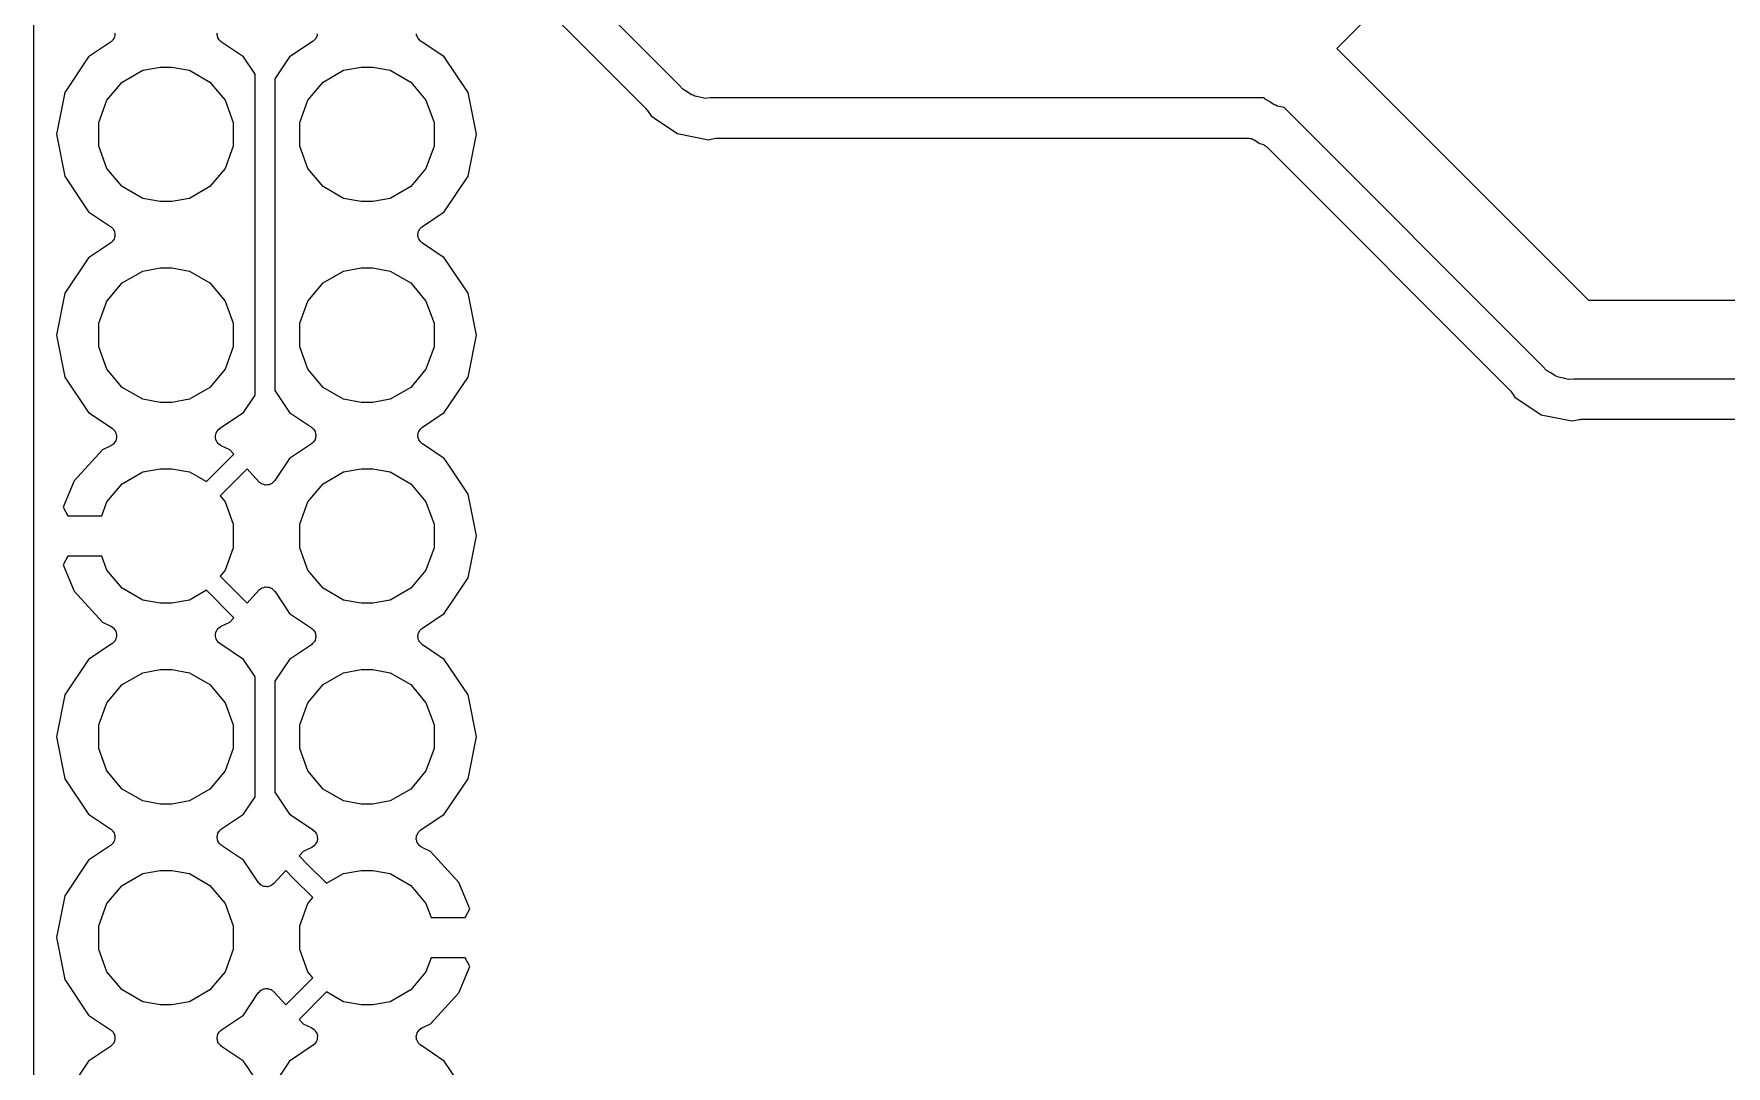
# Model space of a CAD drawing. Extents: x 100.4 to 155.6, y -99.6 to -35.4.
# Drawn here: x 100.56 to 121.96, y -80.56 to -67.5 of the extents above; entities that cross this region are included whole.
import ezdxf

# ---------------------------------------------------------------- set-up
doc = ezdxf.new("R2010")
doc.units = 0
doc.header["$MEASUREMENT"] = 0
doc.layers.add('BLACK', color=7, linetype='CONTINUOUS')

msp = doc.modelspace()

# ---------------------------------------------------------------- linework, layer by layer
at = {"layer": 'BLACK', "linetype": 'CONTINUOUS'}
for p, q in [((100.558, -94.0329), (100.558, -40.9671)), ((120.474, -64.2464), (117.037, -67.6834)), ((108.721, -68.1485), (107.101, -66.5284)), ((106.806, -66.9512), (108.299, -68.4441)), ((101.528, -67.6056), (101.251, -67.7909)), ((101.538, -67.596), (101.528, -67.6056)), ((101.55, -67.5878), (101.538, -67.596)), ((101.554, -67.5809), (101.55, -67.5878)), ((101.56, -67.5751), (101.554, -67.5809)), ((101.566, -67.5627), (101.56, -67.5751)), ((101.574, -67.5511), (101.566, -67.5627)), ((101.576, -67.543), (101.574, -67.5511)), ((101.58, -67.5355), (101.576, -67.543)), ((101.581, -67.5218), (101.58, -67.5355)), ((101.584, -67.5083), (101.581, -67.5218)), ((101.584, -67.4917), (101.584, -67.5)), ((101.584, -67.5), (101.584, -67.5083)), ((102.876, -67.5), (102.876, -67.4917)), ((102.876, -67.5083), (102.876, -67.5)), ((102.879, -67.5218), (102.876, -67.5083)), ((102.88, -67.5355), (102.879, -67.5218)), ((102.884, -67.543), (102.88, -67.5355)), ((102.886, -67.5511), (102.884, -67.543)), ((102.894, -67.5627), (102.886, -67.5511)), ((102.9, -67.5751), (102.894, -67.5627)), ((102.906, -67.5809), (102.9, -67.5751)), ((102.91, -67.5878), (102.906, -67.5809)), ((102.922, -67.596), (102.91, -67.5878)), ((102.932, -67.6056), (102.922, -67.596)), ((103.209, -67.7909), (102.932, -67.6056)), ((104.089, -67.5918), (103.791, -67.7909)), ((104.09, -67.5909), (104.089, -67.5918)), ((104.091, -67.5904), (104.09, -67.5909)), ((104.106, -67.5757), (104.091, -67.5904)), ((104.121, -67.5613), (104.106, -67.5757)), ((104.122, -67.5593), (104.121, -67.5602)), ((104.121, -67.5602), (104.121, -67.5613)), ((104.131, -67.5404), (104.122, -67.5593)), ((104.14, -67.5217), (104.131, -67.5404)), ((104.141, -67.5205), (104.14, -67.5217)), ((104.143, -67.4986), (104.141, -67.5194)), ((104.141, -67.5194), (104.141, -67.5205)), ((105.399, -67.5194), (105.397, -67.4986)), ((105.399, -67.5205), (105.399, -67.5194)), ((105.4, -67.5217), (105.399, -67.5205)), ((105.409, -67.5404), (105.4, -67.5217)), ((105.418, -67.5593), (105.409, -67.5404)), ((105.419, -67.5602), (105.418, -67.5593)), ((105.419, -67.5613), (105.419, -67.5602)), ((105.434, -67.5757), (105.419, -67.5613)), ((105.449, -67.5904), (105.434, -67.5757)), ((105.45, -67.5909), (105.449, -67.5904)), ((105.451, -67.5918), (105.45, -67.5909)), ((105.749, -67.7909), (105.451, -67.5918)), ((101.251, -67.7909), (100.951, -68.2401)), ((103.355, -68.01), (103.209, -67.7909)), ((103.791, -67.7909), (103.606, -68.0683)), ((106.049, -68.2401), (105.749, -67.7909)), ((117.037, -67.6834), (120.22, -70.8664)), ((101.675, -68.1088), (101.935, -67.9589)), ((101.935, -67.9589), (102.156, -67.92)), ((102.156, -67.92), (102.304, -67.92)), ((102.304, -67.92), (102.525, -67.9589)), ((102.525, -67.9589), (102.785, -68.1088)), ((103.355, -72.07), (103.355, -68.01)), ((104.215, -68.1088), (104.475, -67.9589)), ((104.475, -67.9589), (104.696, -67.92)), ((104.696, -67.92), (104.844, -67.92)), ((104.844, -67.92), (105.065, -67.9589)), ((105.065, -67.9589), (105.325, -68.1088)), ((100.951, -68.2401), (100.845, -68.77)), ((101.483, -68.3384), (101.675, -68.1088)), ((102.785, -68.1088), (102.977, -68.3384)), ((103.606, -68.0683), (103.605, -68.0685)), ((103.605, -68.0685), (103.605, -72.0115)), ((104.023, -68.3384), (104.215, -68.1088)), ((105.325, -68.1088), (105.517, -68.3384)), ((106.155, -68.77), (106.049, -68.2401)), ((108.764, -68.1993), (108.721, -68.1485)), ((108.822, -68.2325), (108.764, -68.1993)), ((108.876, -68.2705), (108.822, -68.2325)), ((108.897, -68.2763), (108.876, -68.2705)), ((101.38, -68.6201), (101.483, -68.3384)), ((102.977, -68.3384), (103.08, -68.6201)), ((103.92, -68.6201), (104.023, -68.3384)), ((105.517, -68.3384), (105.62, -68.6201)), ((108.299, -68.4441), (108.306, -68.4543)), ((108.306, -68.4543), (108.314, -68.4633)), ((108.314, -68.4633), (108.364, -68.5371)), ((108.917, -68.2875), (108.897, -68.2763)), ((108.982, -68.299), (108.917, -68.2875)), ((109.046, -68.3162), (108.982, -68.299)), ((109.112, -68.3104), (109.046, -68.3162)), ((116.117, -68.3104), (109.112, -68.3104)), ((116.13, -68.3263), (116.117, -68.3104)), ((116.188, -68.3595), (116.13, -68.3263)), ((116.242, -68.3975), (116.188, -68.3595)), ((116.263, -68.4033), (116.242, -68.3975)), ((116.283, -68.4145), (116.263, -68.4033)), ((116.348, -68.426), (116.283, -68.4145)), ((116.371, -68.4322), (116.348, -68.426)), ((119.643, -71.7045), (116.371, -68.4322)), ((101.38, -68.9199), (101.38, -68.6201)), ((103.08, -68.6201), (103.08, -68.9199)), ((103.92, -68.9199), (103.92, -68.6201)), ((105.62, -68.6201), (105.62, -68.9199)), ((108.364, -68.5371), (108.437, -68.5864)), ((108.437, -68.5864), (108.437, -68.5864)), ((108.437, -68.5864), (108.697, -68.7599)), ((100.845, -68.77), (100.951, -69.2999)), ((106.049, -69.2999), (106.155, -68.77)), ((108.697, -68.7599), (109.09, -68.8381)), ((109.09, -68.8381), (109.177, -68.8208)), ((109.177, -68.8208), (109.19, -68.8205)), ((109.19, -68.8205), (109.202, -68.8184)), ((109.202, -68.8184), (115.922, -68.8184)), ((115.922, -68.8184), (115.937, -68.821)), ((115.937, -68.821), (115.952, -68.822)), ((115.952, -68.822), (115.959, -68.8248)), ((115.959, -68.8248), (115.966, -68.826)), ((115.966, -68.826), (115.979, -68.8337)), ((115.979, -68.8337), (115.993, -68.8398)), ((115.993, -68.8398), (116.063, -68.8869)), ((116.063, -68.8869), (116.081, -68.8904)), ((116.081, -68.8904), (116.095, -68.8959)), ((116.095, -68.8959), (116.11, -68.8998)), ((116.11, -68.8998), (116.115, -68.9038)), ((116.115, -68.9038), (116.122, -68.9064)), ((116.122, -68.9064), (116.133, -68.9164)), ((101.483, -69.2016), (101.38, -68.9199)), ((103.08, -68.9199), (102.977, -69.2016)), ((104.023, -69.2016), (103.92, -68.9199)), ((105.62, -68.9199), (105.517, -69.2016)), ((116.133, -68.9164), (116.146, -68.9251)), ((116.146, -68.9251), (119.221, -72.0001)), ((100.951, -69.2999), (101.251, -69.7491)), ((101.675, -69.4312), (101.483, -69.2016)), ((102.977, -69.2016), (102.785, -69.4312)), ((104.215, -69.4312), (104.023, -69.2016)), ((105.517, -69.2016), (105.325, -69.4312)), ((105.749, -69.7491), (106.049, -69.2999)), ((101.935, -69.5811), (101.675, -69.4312)), ((102.785, -69.4312), (102.525, -69.5811)), ((104.475, -69.5811), (104.215, -69.4312)), ((105.325, -69.4312), (105.065, -69.5811)), ((101.251, -69.7491), (101.528, -69.9344)), ((102.156, -69.62), (101.935, -69.5811)), ((102.304, -69.62), (102.156, -69.62)), ((102.525, -69.5811), (102.304, -69.62)), ((104.696, -69.62), (104.475, -69.5811)), ((104.844, -69.62), (104.696, -69.62)), ((105.065, -69.5811), (104.844, -69.62)), ((105.472, -69.9344), (105.749, -69.7491)), ((101.528, -69.9344), (101.538, -69.944)), ((101.538, -69.944), (101.55, -69.9522)), ((101.55, -69.9522), (101.554, -69.9591)), ((101.554, -69.9591), (101.56, -69.9649)), ((101.56, -69.9649), (101.566, -69.9773)), ((101.566, -69.9773), (101.574, -69.9889)), ((105.426, -69.9889), (105.434, -69.9773)), ((105.434, -69.9773), (105.44, -69.9649)), ((105.44, -69.9649), (105.446, -69.9591)), ((105.446, -69.9591), (105.45, -69.9522)), ((105.45, -69.9522), (105.462, -69.944)), ((105.462, -69.944), (105.472, -69.9344)), ((101.528, -70.1456), (101.251, -70.3309)), ((101.538, -70.136), (101.528, -70.1456)), ((101.55, -70.1278), (101.538, -70.136)), ((101.554, -70.1209), (101.55, -70.1278)), ((101.56, -70.1151), (101.554, -70.1209)), ((101.566, -70.1027), (101.56, -70.1151)), ((101.574, -70.0911), (101.566, -70.1027)), ((101.574, -69.9889), (101.576, -69.997)), ((101.576, -70.083), (101.574, -70.0911)), ((101.576, -69.997), (101.58, -70.0045)), ((101.58, -70.0755), (101.576, -70.083)), ((101.58, -70.0045), (101.581, -70.0182)), ((101.581, -70.0618), (101.58, -70.0755)), ((101.581, -70.0182), (101.584, -70.0317)), ((101.584, -70.0483), (101.581, -70.0618)), ((101.584, -70.0317), (101.584, -70.04)), ((101.584, -70.04), (101.584, -70.0483)), ((105.416, -70.0317), (105.419, -70.0182)), ((105.416, -70.04), (105.416, -70.0317)), ((105.416, -70.0483), (105.416, -70.04)), ((105.419, -70.0618), (105.416, -70.0483)), ((105.419, -70.0182), (105.42, -70.0045)), ((105.42, -70.0755), (105.419, -70.0618)), ((105.42, -70.0045), (105.424, -69.997)), ((105.424, -70.083), (105.42, -70.0755)), ((105.424, -69.997), (105.426, -69.9889)), ((105.426, -70.0911), (105.424, -70.083)), ((105.434, -70.1027), (105.426, -70.0911)), ((105.44, -70.1151), (105.434, -70.1027)), ((105.446, -70.1209), (105.44, -70.1151)), ((105.45, -70.1278), (105.446, -70.1209)), ((105.462, -70.136), (105.45, -70.1278)), ((105.472, -70.1456), (105.462, -70.136)), ((105.749, -70.3309), (105.472, -70.1456)), ((101.251, -70.3309), (100.951, -70.7801)), ((106.049, -70.7801), (105.749, -70.3309)), ((101.675, -70.6488), (101.935, -70.4989)), ((101.935, -70.4989), (102.156, -70.46)), ((102.156, -70.46), (102.304, -70.46)), ((102.304, -70.46), (102.525, -70.4989)), ((102.525, -70.4989), (102.785, -70.6488)), ((104.215, -70.6488), (104.475, -70.4989)), ((104.475, -70.4989), (104.696, -70.46)), ((104.696, -70.46), (104.844, -70.46)), ((104.844, -70.46), (105.065, -70.4989)), ((105.065, -70.4989), (105.325, -70.6488)), ((100.951, -70.7801), (100.845, -71.31)), ((101.483, -70.8784), (101.675, -70.6488)), ((102.785, -70.6488), (102.977, -70.8784)), ((104.023, -70.8784), (104.215, -70.6488)), ((105.325, -70.6488), (105.517, -70.8784)), ((106.155, -71.31), (106.049, -70.7801)), ((101.38, -71.1601), (101.483, -70.8784)), ((102.977, -70.8784), (103.08, -71.1601)), ((103.92, -71.1601), (104.023, -70.8784)), ((105.517, -70.8784), (105.62, -71.1601)), ((120.22, -70.8664), (143.046, -70.8664)), ((101.38, -71.4599), (101.38, -71.1601)), ((103.08, -71.1601), (103.08, -71.4599)), ((103.92, -71.4599), (103.92, -71.1601)), ((105.62, -71.1601), (105.62, -71.4599)), ((100.845, -71.31), (100.951, -71.8399)), ((101.483, -71.7416), (101.38, -71.4599)), ((103.08, -71.4599), (102.977, -71.7416)), ((104.023, -71.7416), (103.92, -71.4599)), ((105.62, -71.4599), (105.517, -71.7416)), ((106.049, -71.8399), (106.155, -71.31)), ((100.951, -71.8399), (101.251, -72.2891)), ((101.675, -71.9712), (101.483, -71.7416)), ((102.977, -71.7416), (102.785, -71.9712)), ((104.215, -71.9712), (104.023, -71.7416)), ((105.517, -71.7416), (105.325, -71.9712)), ((105.749, -72.2891), (106.049, -71.8399)), ((119.686, -71.7553), (119.643, -71.7045)), ((119.744, -71.7885), (119.686, -71.7553)), ((119.798, -71.8265), (119.744, -71.7885)), ((119.819, -71.8323), (119.798, -71.8265)), ((119.839, -71.8435), (119.819, -71.8323)), ((119.904, -71.855), (119.839, -71.8435)), ((119.968, -71.8722), (119.904, -71.855)), ((120.034, -71.8664), (119.968, -71.8722)), ((143.232, -71.8664), (120.034, -71.8664)), ((101.935, -72.1211), (101.675, -71.9712)), ((102.156, -72.16), (101.935, -72.1211)), ((102.525, -72.1211), (102.304, -72.16)), ((102.785, -71.9712), (102.525, -72.1211)), ((103.209, -72.2891), (103.355, -72.07)), ((103.605, -72.0115), (103.606, -72.0117)), ((103.606, -72.0117), (103.791, -72.2891)), ((104.475, -72.1211), (104.215, -71.9712)), ((104.696, -72.16), (104.475, -72.1211)), ((105.065, -72.1211), (104.844, -72.16)), ((105.325, -71.9712), (105.065, -72.1211)), ((119.221, -72.0001), (119.228, -72.0103)), ((119.228, -72.0103), (119.236, -72.0193)), ((119.236, -72.0193), (119.286, -72.0931)), ((119.286, -72.0931), (119.619, -72.3159)), ((101.251, -72.2891), (101.549, -72.4882)), ((102.304, -72.16), (102.156, -72.16)), ((102.911, -72.4882), (103.209, -72.2891)), ((103.791, -72.2891), (104.068, -72.4744)), ((104.844, -72.16), (104.696, -72.16)), ((105.472, -72.4744), (105.749, -72.2891)), ((119.619, -72.3159), (119.925, -72.3768)), ((101.549, -72.4882), (101.55, -72.4891)), ((101.55, -72.4891), (101.551, -72.4896)), ((101.551, -72.4896), (101.566, -72.5043)), ((101.566, -72.5043), (101.581, -72.5187)), ((101.581, -72.5187), (101.581, -72.5198)), ((101.581, -72.5198), (101.582, -72.5207)), ((101.582, -72.5207), (101.591, -72.5396)), ((101.591, -72.5396), (101.6, -72.5583)), ((102.86, -72.5583), (102.869, -72.5396)), ((102.869, -72.5396), (102.878, -72.5207)), ((102.878, -72.5207), (102.879, -72.5198)), ((102.879, -72.5187), (102.894, -72.5043)), ((102.879, -72.5198), (102.879, -72.5187)), ((102.894, -72.5043), (102.909, -72.4896)), ((102.909, -72.4896), (102.91, -72.4891)), ((102.91, -72.4891), (102.911, -72.4882)), ((104.068, -72.4744), (104.078, -72.484)), ((104.078, -72.484), (104.09, -72.4922)), ((104.09, -72.4922), (104.094, -72.4991)), ((104.094, -72.4991), (104.1, -72.5049)), ((104.1, -72.5049), (104.106, -72.5173)), ((104.106, -72.5173), (104.114, -72.5289)), ((104.114, -72.5289), (104.116, -72.537)), ((104.116, -72.537), (104.12, -72.5445)), ((104.12, -72.5445), (104.121, -72.5582)), ((105.419, -72.5582), (105.42, -72.5445)), ((105.42, -72.5445), (105.424, -72.537)), ((105.424, -72.537), (105.426, -72.5289)), ((105.426, -72.5289), (105.434, -72.5173)), ((105.434, -72.5173), (105.44, -72.5049)), ((105.44, -72.5049), (105.446, -72.4991)), ((105.446, -72.4991), (105.45, -72.4922)), ((105.45, -72.4922), (105.462, -72.484)), ((105.462, -72.484), (105.472, -72.4744)), ((119.925, -72.3768), (119.925, -72.3768)), ((119.925, -72.3768), (120.012, -72.3941)), ((120.012, -72.3941), (120.099, -72.3768)), ((120.099, -72.3768), (120.112, -72.3765)), ((120.112, -72.3765), (120.124, -72.3744)), ((120.124, -72.3744), (143.142, -72.3744)), ((101.425, -72.759), (101.067, -73.1522)), ((101.532, -72.7088), (101.425, -72.759)), ((101.533, -72.7081), (101.532, -72.7088)), ((101.535, -72.7077), (101.533, -72.7081)), ((101.551, -72.6954), (101.535, -72.7077)), ((101.569, -72.6834), (101.551, -72.6954)), ((101.57, -72.6817), (101.569, -72.6824)), ((101.569, -72.6824), (101.569, -72.6834)), ((101.582, -72.6643), (101.57, -72.6817)), ((101.594, -72.6472), (101.582, -72.6643)), ((101.595, -72.645), (101.594, -72.646)), ((101.594, -72.646), (101.594, -72.6472)), ((101.6, -72.6247), (101.595, -72.645)), ((101.6, -72.5583), (101.601, -72.5595)), ((101.605, -72.6046), (101.6, -72.6247)), ((101.601, -72.5595), (101.601, -72.5606)), ((101.601, -72.5606), (101.603, -72.5814)), ((101.603, -72.5814), (101.605, -72.6021)), ((101.605, -72.6021), (101.605, -72.6033)), ((101.605, -72.6033), (101.605, -72.6046)), ((102.855, -72.6021), (102.857, -72.5814)), ((102.855, -72.6033), (102.855, -72.6021)), ((102.855, -72.6046), (102.855, -72.6033)), ((102.86, -72.6247), (102.855, -72.6046)), ((102.857, -72.5814), (102.859, -72.5606)), ((102.859, -72.5595), (102.86, -72.5583)), ((102.859, -72.5606), (102.859, -72.5595)), ((102.865, -72.645), (102.86, -72.6247)), ((102.866, -72.646), (102.865, -72.645)), ((102.866, -72.6472), (102.866, -72.646)), ((102.878, -72.6643), (102.866, -72.6472)), ((102.89, -72.6817), (102.878, -72.6643)), ((102.891, -72.6824), (102.89, -72.6817)), ((102.891, -72.6834), (102.891, -72.6824)), ((102.909, -72.6954), (102.891, -72.6834)), ((102.925, -72.7077), (102.909, -72.6954)), ((102.927, -72.7081), (102.925, -72.7077)), ((102.928, -72.7088), (102.927, -72.7081)), ((103.035, -72.759), (102.928, -72.7088)), ((103.087, -72.8164), (103.035, -72.759)), ((104.068, -72.6856), (103.791, -72.8709)), ((104.078, -72.676), (104.068, -72.6856)), ((104.09, -72.6678), (104.078, -72.676)), ((104.094, -72.6609), (104.09, -72.6678)), ((104.1, -72.6551), (104.094, -72.6609)), ((104.106, -72.6427), (104.1, -72.6551)), ((104.114, -72.6311), (104.106, -72.6427)), ((104.116, -72.623), (104.114, -72.6311)), ((104.12, -72.6155), (104.116, -72.623)), ((104.121, -72.6018), (104.12, -72.6155)), ((104.121, -72.5582), (104.124, -72.5717)), ((104.124, -72.5883), (104.121, -72.6018)), ((104.124, -72.5717), (104.124, -72.58)), ((104.124, -72.58), (104.124, -72.5883)), ((105.416, -72.5717), (105.419, -72.5582)), ((105.416, -72.58), (105.416, -72.5717)), ((105.416, -72.5883), (105.416, -72.58)), ((105.419, -72.6018), (105.416, -72.5883)), ((105.42, -72.6155), (105.419, -72.6018)), ((105.424, -72.623), (105.42, -72.6155)), ((105.426, -72.6311), (105.424, -72.623)), ((105.434, -72.6427), (105.426, -72.6311)), ((105.44, -72.6551), (105.434, -72.6427)), ((105.446, -72.6609), (105.44, -72.6551)), ((105.45, -72.6678), (105.446, -72.6609)), ((105.462, -72.676), (105.45, -72.6678)), ((105.472, -72.6856), (105.462, -72.676)), ((105.749, -72.8709), (105.472, -72.6856)), ((102.74, -73.1631), (102.999, -72.9039)), ((102.999, -72.9039), (103.087, -72.8164)), ((102.999, -72.9039), (102.999, -72.9039)), ((103.791, -72.8709), (103.604, -73.1503)), ((105.805, -72.955), (105.749, -72.8709)), ((106.049, -73.3201), (105.805, -72.955)), ((105.805, -72.955), (105.805, -72.955)), ((101.067, -73.1522), (100.929, -73.4866)), ((101.483, -73.4184), (101.675, -73.1888)), ((101.675, -73.1888), (101.935, -73.0389)), ((101.935, -73.0389), (102.156, -73)), ((102.156, -73), (102.304, -73)), ((102.304, -73), (102.525, -73.0389)), ((102.525, -73.0389), (102.74, -73.1631)), ((103.176, -73.0807), (102.914, -73.3428)), ((103.255, -73.0014), (103.176, -73.0807)), ((103.176, -73.0807), (103.176, -73.0807)), ((103.405, -73.1653), (103.255, -73.0014)), ((103.408, -73.168), (103.405, -73.1653)), ((103.411, -73.1715), (103.408, -73.168)), ((103.426, -73.1814), (103.411, -73.1715)), ((103.44, -73.1923), (103.426, -73.1814)), ((103.444, -73.1936), (103.44, -73.1923)), ((103.447, -73.196), (103.444, -73.1936)), ((103.55, -73.1938), (103.534, -73.2017)), ((103.567, -73.1871), (103.55, -73.1938)), ((103.57, -73.1841), (103.567, -73.1871)), ((103.574, -73.1822), (103.57, -73.1841)), ((103.586, -73.1694), (103.574, -73.1822)), ((103.599, -73.1574), (103.586, -73.1694)), ((103.601, -73.1535), (103.599, -73.1574)), ((103.604, -73.1503), (103.601, -73.1535)), ((104.023, -73.4184), (104.215, -73.1888)), ((104.215, -73.1888), (104.475, -73.0389)), ((104.475, -73.0389), (104.696, -73)), ((104.696, -73), (104.844, -73)), ((104.844, -73), (105.065, -73.0389)), ((105.065, -73.0389), (105.325, -73.1888)), ((105.325, -73.1888), (105.517, -73.4184)), ((102.914, -73.3428), (102.977, -73.4184)), ((103.465, -73.2003), (103.447, -73.196)), ((103.482, -73.2057), (103.465, -73.2003)), ((103.486, -73.2055), (103.482, -73.2057)), ((103.49, -73.2065), (103.486, -73.2055)), ((103.508, -73.2046), (103.49, -73.2065)), ((103.526, -73.2039), (103.508, -73.2046)), ((103.53, -73.2022), (103.526, -73.2039)), ((103.534, -73.2017), (103.53, -73.2022)), ((106.155, -73.85), (106.049, -73.3201)), ((100.929, -73.4866), (100.986, -73.596)), ((100.986, -73.596), (101.418, -73.596)), ((101.418, -73.596), (101.483, -73.4184)), ((102.977, -73.4184), (103.08, -73.7001)), ((103.92, -73.7001), (104.023, -73.4184)), ((105.517, -73.4184), (105.62, -73.7001)), ((103.08, -73.7001), (103.08, -73.9999)), ((103.92, -73.9999), (103.92, -73.7001)), ((105.62, -73.7001), (105.62, -73.9999)), ((103.08, -73.9999), (102.977, -74.2816)), ((104.023, -74.2816), (103.92, -73.9999)), ((105.62, -73.9999), (105.517, -74.2816)), ((106.049, -74.3799), (106.155, -73.85)), ((100.986, -74.104), (100.929, -74.2134)), ((100.929, -74.2134), (101.067, -74.5478)), ((101.418, -74.104), (100.986, -74.104)), ((101.483, -74.2816), (101.418, -74.104)), ((101.675, -74.5112), (101.483, -74.2816)), ((102.977, -74.2816), (102.914, -74.3572)), ((102.914, -74.3572), (103.255, -74.6986)), ((104.215, -74.5112), (104.023, -74.2816)), ((105.517, -74.2816), (105.325, -74.5112)), ((105.749, -74.8291), (106.049, -74.3799)), ((101.067, -74.5478), (101.425, -74.941)), ((101.935, -74.6611), (101.675, -74.5112)), ((102.156, -74.7), (101.935, -74.6611)), ((102.525, -74.6611), (102.304, -74.7)), ((102.74, -74.5369), (102.525, -74.6611)), ((103.087, -74.8836), (102.74, -74.5369)), ((103.255, -74.6986), (103.405, -74.5347)), ((103.405, -74.5347), (103.408, -74.532)), ((103.408, -74.532), (103.411, -74.5285)), ((103.411, -74.5285), (103.426, -74.5186)), ((103.426, -74.5186), (103.44, -74.5077)), ((103.44, -74.5077), (103.444, -74.5064)), ((103.444, -74.5064), (103.447, -74.504)), ((103.447, -74.504), (103.465, -74.4997)), ((103.465, -74.4997), (103.482, -74.4943)), ((103.482, -74.4943), (103.486, -74.4945)), ((103.486, -74.4945), (103.49, -74.4935)), ((103.49, -74.4935), (103.508, -74.4954)), ((103.508, -74.4954), (103.526, -74.4962)), ((103.526, -74.4962), (103.53, -74.4978)), ((103.53, -74.4978), (103.534, -74.4983)), ((103.534, -74.4983), (103.55, -74.5062)), ((103.55, -74.5062), (103.567, -74.5129)), ((103.567, -74.5129), (103.57, -74.5159)), ((103.57, -74.5159), (103.574, -74.5178)), ((103.574, -74.5178), (103.586, -74.5306)), ((103.586, -74.5306), (103.599, -74.5426)), ((103.599, -74.5426), (103.601, -74.5465)), ((103.601, -74.5465), (103.604, -74.5497)), ((103.604, -74.5497), (103.791, -74.8291)), ((104.475, -74.6611), (104.215, -74.5112)), ((104.696, -74.7), (104.475, -74.6611)), ((105.065, -74.6611), (104.844, -74.7)), ((105.325, -74.5112), (105.065, -74.6611)), ((102.304, -74.7), (102.156, -74.7)), ((103.035, -74.941), (103.087, -74.8836)), ((103.791, -74.8291), (104.068, -75.0144)), ((104.844, -74.7), (104.696, -74.7)), ((105.472, -75.0144), (105.749, -74.8291)), ((101.425, -74.941), (101.532, -74.9912)), ((101.532, -74.9912), (101.533, -74.9919)), ((101.533, -74.9919), (101.535, -74.9923)), ((101.535, -74.9923), (101.551, -75.0046)), ((101.551, -75.0046), (101.569, -75.0166)), ((101.569, -75.0166), (101.569, -75.0176)), ((101.569, -75.0176), (101.57, -75.0183)), ((101.57, -75.0183), (101.582, -75.0357)), ((101.582, -75.0357), (101.594, -75.0528)), ((101.594, -75.0528), (101.594, -75.054)), ((101.594, -75.054), (101.595, -75.055)), ((101.595, -75.055), (101.6, -75.0753)), ((101.6, -75.0753), (101.605, -75.0954)), ((101.603, -75.1186), (101.601, -75.1394)), ((101.605, -75.0979), (101.603, -75.1186)), ((101.605, -75.0954), (101.605, -75.0967)), ((101.605, -75.0967), (101.605, -75.0979)), ((102.855, -75.0954), (102.86, -75.0753)), ((102.855, -75.0967), (102.855, -75.0954)), ((102.855, -75.0979), (102.855, -75.0967)), ((102.857, -75.1186), (102.855, -75.0979)), ((102.859, -75.1394), (102.857, -75.1186)), ((102.86, -75.0753), (102.865, -75.055)), ((102.865, -75.055), (102.866, -75.054)), ((102.866, -75.0528), (102.878, -75.0357)), ((102.866, -75.054), (102.866, -75.0528)), ((102.878, -75.0357), (102.89, -75.0183)), ((102.89, -75.0183), (102.891, -75.0176)), ((102.891, -75.0166), (102.909, -75.0046)), ((102.891, -75.0176), (102.891, -75.0166)), ((102.909, -75.0046), (102.925, -74.9923)), ((102.925, -74.9923), (102.927, -74.9919)), ((102.927, -74.9919), (102.928, -74.9912)), ((102.928, -74.9912), (103.035, -74.941)), ((104.068, -75.0144), (104.078, -75.024)), ((104.078, -75.024), (104.09, -75.0322)), ((104.09, -75.0322), (104.094, -75.0391)), ((104.094, -75.0391), (104.1, -75.0449)), ((104.1, -75.0449), (104.106, -75.0573)), ((104.106, -75.0573), (104.114, -75.0689)), ((104.114, -75.0689), (104.116, -75.077)), ((104.116, -75.077), (104.12, -75.0845)), ((104.12, -75.0845), (104.121, -75.0982)), ((104.121, -75.0982), (104.124, -75.1117)), ((104.124, -75.1117), (104.124, -75.12)), ((104.124, -75.12), (104.124, -75.1283)), ((105.416, -75.1117), (105.419, -75.0982)), ((105.416, -75.12), (105.416, -75.1117)), ((105.416, -75.1283), (105.416, -75.12)), ((105.419, -75.0982), (105.42, -75.0845)), ((105.42, -75.0845), (105.424, -75.077)), ((105.424, -75.077), (105.426, -75.0689)), ((105.426, -75.0689), (105.434, -75.0573)), ((105.434, -75.0573), (105.44, -75.0449)), ((105.44, -75.0449), (105.446, -75.0391)), ((105.446, -75.0391), (105.45, -75.0322)), ((105.45, -75.0322), (105.462, -75.024)), ((105.462, -75.024), (105.472, -75.0144)), ((101.549, -75.2118), (101.251, -75.4109)), ((101.55, -75.2109), (101.549, -75.2118)), ((101.551, -75.2104), (101.55, -75.2109)), ((101.566, -75.1957), (101.551, -75.2104)), ((101.581, -75.1813), (101.566, -75.1957)), ((101.582, -75.1793), (101.581, -75.1802)), ((101.581, -75.1802), (101.581, -75.1813)), ((101.591, -75.1604), (101.582, -75.1793)), ((101.6, -75.1417), (101.591, -75.1604)), ((101.601, -75.1405), (101.6, -75.1417)), ((101.601, -75.1394), (101.601, -75.1405)), ((102.859, -75.1405), (102.859, -75.1394)), ((102.86, -75.1417), (102.859, -75.1405)), ((102.869, -75.1604), (102.86, -75.1417)), ((102.878, -75.1793), (102.869, -75.1604)), ((102.879, -75.1802), (102.878, -75.1793)), ((102.879, -75.1813), (102.879, -75.1802)), ((102.894, -75.1957), (102.879, -75.1813)), ((102.909, -75.2104), (102.894, -75.1957)), ((102.91, -75.2109), (102.909, -75.2104)), ((102.911, -75.2118), (102.91, -75.2109)), ((103.209, -75.4109), (102.911, -75.2118)), ((104.068, -75.2256), (103.791, -75.4109)), ((104.078, -75.216), (104.068, -75.2256)), ((104.09, -75.2078), (104.078, -75.216)), ((104.094, -75.2009), (104.09, -75.2078)), ((104.1, -75.1951), (104.094, -75.2009)), ((104.106, -75.1827), (104.1, -75.1951)), ((104.114, -75.1711), (104.106, -75.1827)), ((104.116, -75.163), (104.114, -75.1711)), ((104.12, -75.1555), (104.116, -75.163)), ((104.121, -75.1418), (104.12, -75.1555)), ((104.124, -75.1283), (104.121, -75.1418)), ((105.419, -75.1418), (105.416, -75.1283)), ((105.42, -75.1555), (105.419, -75.1418)), ((105.424, -75.163), (105.42, -75.1555)), ((105.426, -75.1711), (105.424, -75.163)), ((105.434, -75.1827), (105.426, -75.1711)), ((105.44, -75.1951), (105.434, -75.1827)), ((105.446, -75.2009), (105.44, -75.1951)), ((105.45, -75.2078), (105.446, -75.2009)), ((105.462, -75.216), (105.45, -75.2078)), ((105.472, -75.2256), (105.462, -75.216)), ((105.749, -75.4109), (105.472, -75.2256)), ((101.251, -75.4109), (100.951, -75.8601)), ((101.935, -75.5789), (102.156, -75.54)), ((102.156, -75.54), (102.304, -75.54)), ((102.304, -75.54), (102.525, -75.5789)), ((103.355, -75.63), (103.209, -75.4109)), ((103.791, -75.4109), (103.606, -75.6883)), ((104.475, -75.5789), (104.696, -75.54)), ((104.696, -75.54), (104.844, -75.54)), ((104.844, -75.54), (105.065, -75.5789)), ((106.049, -75.8601), (105.749, -75.4109)), ((101.483, -75.9584), (101.675, -75.7288)), ((101.675, -75.7288), (101.935, -75.5789)), ((102.525, -75.5789), (102.785, -75.7288)), ((102.785, -75.7288), (102.977, -75.9584)), ((103.355, -77.15), (103.355, -75.63)), ((103.606, -75.6883), (103.605, -75.6885)), ((103.605, -75.6885), (103.605, -77.0915)), ((104.023, -75.9584), (104.215, -75.7288)), ((104.215, -75.7288), (104.475, -75.5789)), ((105.065, -75.5789), (105.325, -75.7288)), ((105.325, -75.7288), (105.517, -75.9584)), ((100.951, -75.8601), (100.845, -76.39)), ((101.38, -76.2401), (101.483, -75.9584)), ((102.977, -75.9584), (103.08, -76.2401)), ((103.92, -76.2401), (104.023, -75.9584)), ((105.517, -75.9584), (105.62, -76.2401)), ((106.155, -76.39), (106.049, -75.8601)), ((100.845, -76.39), (100.951, -76.9199)), ((101.38, -76.5399), (101.38, -76.2401)), ((103.08, -76.2401), (103.08, -76.5399)), ((103.92, -76.5399), (103.92, -76.2401)), ((105.62, -76.2401), (105.62, -76.5399)), ((106.049, -76.9199), (106.155, -76.39)), ((101.483, -76.8216), (101.38, -76.5399)), ((103.08, -76.5399), (102.977, -76.8216)), ((104.023, -76.8216), (103.92, -76.5399)), ((105.62, -76.5399), (105.517, -76.8216)), ((101.675, -77.0512), (101.483, -76.8216)), ((102.977, -76.8216), (102.785, -77.0512)), ((104.215, -77.0512), (104.023, -76.8216)), ((105.517, -76.8216), (105.325, -77.0512)), ((100.951, -76.9199), (101.251, -77.3691)), ((105.749, -77.3691), (106.049, -76.9199)), ((101.935, -77.2011), (101.675, -77.0512)), ((102.156, -77.24), (101.935, -77.2011)), ((102.304, -77.24), (102.156, -77.24)), ((102.525, -77.2011), (102.304, -77.24)), ((102.785, -77.0512), (102.525, -77.2011)), ((103.209, -77.3691), (103.355, -77.15)), ((103.605, -77.0915), (103.606, -77.0917)), ((103.606, -77.0917), (103.791, -77.3691)), ((104.475, -77.2011), (104.215, -77.0512)), ((104.696, -77.24), (104.475, -77.2011)), ((104.844, -77.24), (104.696, -77.24)), ((105.065, -77.2011), (104.844, -77.24)), ((105.325, -77.0512), (105.065, -77.2011)), ((101.251, -77.3691), (101.528, -77.5544)), ((102.932, -77.5544), (103.209, -77.3691)), ((103.791, -77.3691), (104.089, -77.5682)), ((105.451, -77.5682), (105.749, -77.3691)), ((101.528, -77.5544), (101.538, -77.564)), ((101.538, -77.564), (101.55, -77.5722)), ((101.55, -77.5722), (101.554, -77.5791)), ((101.554, -77.5791), (101.56, -77.5849)), ((101.56, -77.5849), (101.566, -77.5973)), ((101.566, -77.5973), (101.574, -77.6089)), ((101.574, -77.6089), (101.576, -77.617)), ((101.576, -77.617), (101.58, -77.6245)), ((101.58, -77.6245), (101.581, -77.6382)), ((101.581, -77.6818), (101.58, -77.6955)), ((101.581, -77.6382), (101.584, -77.6517)), ((101.584, -77.6683), (101.581, -77.6818)), ((101.584, -77.6517), (101.584, -77.66)), ((101.584, -77.66), (101.584, -77.6683)), ((102.876, -77.6517), (102.879, -77.6382)), ((102.876, -77.66), (102.876, -77.6517)), ((102.876, -77.6683), (102.876, -77.66)), ((102.879, -77.6818), (102.876, -77.6683)), ((102.879, -77.6382), (102.88, -77.6245)), ((102.88, -77.6955), (102.879, -77.6818)), ((102.88, -77.6245), (102.884, -77.617)), ((102.884, -77.617), (102.886, -77.6089)), ((102.886, -77.6089), (102.894, -77.5973)), ((102.894, -77.5973), (102.9, -77.5849)), ((102.9, -77.5849), (102.906, -77.5791)), ((102.906, -77.5791), (102.91, -77.5722)), ((102.91, -77.5722), (102.922, -77.564)), ((102.922, -77.564), (102.932, -77.5544)), ((104.089, -77.5682), (104.09, -77.5691)), ((104.09, -77.5691), (104.091, -77.5696)), ((104.091, -77.5696), (104.106, -77.5843)), ((104.106, -77.5843), (104.121, -77.5987)), ((104.121, -77.5987), (104.121, -77.5998)), ((104.121, -77.5998), (104.122, -77.6007)), ((104.122, -77.6007), (104.131, -77.6196)), ((104.131, -77.6196), (104.14, -77.6383)), ((104.14, -77.6383), (104.141, -77.6395)), ((104.145, -77.6846), (104.14, -77.7047)), ((104.141, -77.6395), (104.141, -77.6406)), ((104.141, -77.6406), (104.143, -77.6614)), ((104.143, -77.6614), (104.145, -77.6821)), ((104.145, -77.6821), (104.145, -77.6833)), ((104.145, -77.6833), (104.145, -77.6846)), ((105.395, -77.6821), (105.397, -77.6614)), ((105.395, -77.6833), (105.395, -77.6821)), ((105.395, -77.6846), (105.395, -77.6833)), ((105.4, -77.7047), (105.395, -77.6846)), ((105.397, -77.6614), (105.399, -77.6406)), ((105.399, -77.6395), (105.4, -77.6383)), ((105.399, -77.6406), (105.399, -77.6395)), ((105.4, -77.6383), (105.409, -77.6196)), ((105.409, -77.6196), (105.418, -77.6007)), ((105.418, -77.6007), (105.419, -77.5998)), ((105.419, -77.5987), (105.434, -77.5843)), ((105.419, -77.5998), (105.419, -77.5987)), ((105.434, -77.5843), (105.449, -77.5696)), ((105.449, -77.5696), (105.45, -77.5691)), ((105.45, -77.5691), (105.451, -77.5682)), ((101.528, -77.7656), (101.251, -77.9509)), ((101.538, -77.756), (101.528, -77.7656)), ((101.55, -77.7478), (101.538, -77.756)), ((101.554, -77.7409), (101.55, -77.7478)), ((101.56, -77.7351), (101.554, -77.7409)), ((101.566, -77.7227), (101.56, -77.7351)), ((101.574, -77.7111), (101.566, -77.7227)), ((101.576, -77.703), (101.574, -77.7111)), ((101.58, -77.6955), (101.576, -77.703)), ((102.884, -77.703), (102.88, -77.6955)), ((102.886, -77.7111), (102.884, -77.703)), ((102.894, -77.7227), (102.886, -77.7111)), ((102.9, -77.7351), (102.894, -77.7227)), ((102.906, -77.7409), (102.9, -77.7351)), ((102.91, -77.7478), (102.906, -77.7409)), ((102.922, -77.756), (102.91, -77.7478)), ((102.932, -77.7656), (102.922, -77.756)), ((103.209, -77.9509), (102.932, -77.7656)), ((103.965, -77.839), (103.913, -77.8964)), ((103.913, -77.8964), (104.016, -77.9993)), ((104.072, -77.7888), (103.965, -77.839)), ((104.073, -77.7881), (104.072, -77.7888)), ((104.075, -77.7877), (104.073, -77.7881)), ((104.091, -77.7754), (104.075, -77.7877)), ((104.109, -77.7634), (104.091, -77.7754)), ((104.11, -77.7617), (104.109, -77.7624)), ((104.109, -77.7624), (104.109, -77.7634)), ((104.122, -77.7443), (104.11, -77.7617)), ((104.134, -77.7272), (104.122, -77.7443)), ((104.135, -77.725), (104.134, -77.726)), ((104.134, -77.726), (104.134, -77.7272)), ((104.14, -77.7047), (104.135, -77.725)), ((105.405, -77.725), (105.4, -77.7047)), ((105.406, -77.726), (105.405, -77.725)), ((105.406, -77.7272), (105.406, -77.726)), ((105.418, -77.7443), (105.406, -77.7272)), ((105.43, -77.7617), (105.418, -77.7443)), ((105.431, -77.7624), (105.43, -77.7617)), ((105.431, -77.7634), (105.431, -77.7624)), ((105.449, -77.7754), (105.431, -77.7634)), ((105.465, -77.7877), (105.449, -77.7754)), ((105.467, -77.7881), (105.465, -77.7877)), ((105.468, -77.7888), (105.467, -77.7881)), ((105.575, -77.839), (105.468, -77.7888)), ((105.933, -78.2322), (105.575, -77.839)), ((101.251, -77.9509), (100.951, -78.4001)), ((101.935, -78.1189), (102.156, -78.08)), ((102.156, -78.08), (102.304, -78.08)), ((102.304, -78.08), (102.525, -78.1189)), ((103.396, -78.2303), (103.209, -77.9509)), ((103.745, -78.0814), (103.595, -78.2453)), ((103.839, -78.1761), (103.745, -78.0814)), ((104.016, -77.9993), (104.016, -77.9993)), ((104.016, -77.9993), (104.26, -78.2431)), ((104.475, -78.1189), (104.696, -78.08)), ((104.696, -78.08), (104.844, -78.08)), ((104.844, -78.08), (105.065, -78.1189)), ((101.483, -78.4984), (101.675, -78.2688)), ((101.675, -78.2688), (101.935, -78.1189)), ((102.525, -78.1189), (102.785, -78.2688)), ((102.785, -78.2688), (102.977, -78.4984)), ((103.399, -78.2335), (103.396, -78.2303)), ((103.401, -78.2374), (103.399, -78.2335)), ((103.414, -78.2494), (103.401, -78.2374)), ((103.426, -78.2622), (103.414, -78.2494)), ((103.43, -78.2641), (103.426, -78.2622)), ((103.433, -78.2671), (103.43, -78.2641)), ((103.45, -78.2738), (103.433, -78.2671)), ((103.466, -78.2817), (103.45, -78.2738)), ((103.47, -78.2822), (103.466, -78.2817)), ((103.474, -78.2839), (103.47, -78.2822)), ((103.492, -78.2846), (103.474, -78.2839)), ((103.51, -78.2865), (103.492, -78.2846)), ((103.514, -78.2855), (103.51, -78.2865)), ((103.518, -78.2857), (103.514, -78.2855)), ((103.535, -78.2803), (103.518, -78.2857)), ((103.553, -78.276), (103.535, -78.2803)), ((103.556, -78.2736), (103.553, -78.276)), ((103.56, -78.2723), (103.556, -78.2736)), ((103.574, -78.2614), (103.56, -78.2723)), ((103.589, -78.2515), (103.574, -78.2614)), ((103.592, -78.248), (103.589, -78.2515)), ((103.595, -78.2453), (103.592, -78.248)), ((104.086, -78.4228), (103.839, -78.1761)), ((103.839, -78.1761), (103.839, -78.1761)), ((104.26, -78.2431), (104.475, -78.1189)), ((105.065, -78.1189), (105.325, -78.2688)), ((105.325, -78.2688), (105.517, -78.4984)), ((106.071, -78.5666), (105.933, -78.2322)), ((100.951, -78.4001), (100.845, -78.93)), ((101.38, -78.7801), (101.483, -78.4984)), ((102.977, -78.4984), (103.08, -78.7801)), ((103.92, -78.7801), (104.023, -78.4984)), ((104.023, -78.4984), (104.086, -78.4228)), ((105.517, -78.4984), (105.582, -78.676)), ((105.582, -78.676), (106.014, -78.676)), ((106.014, -78.676), (106.071, -78.5666)), ((100.845, -78.93), (100.951, -79.4599)), ((101.38, -79.0799), (101.38, -78.7801)), ((103.08, -78.7801), (103.08, -79.0799)), ((103.92, -79.0799), (103.92, -78.7801)), ((101.483, -79.3616), (101.38, -79.0799)), ((103.08, -79.0799), (102.977, -79.3616)), ((104.023, -79.3616), (103.92, -79.0799)), ((105.582, -79.184), (105.517, -79.3616)), ((106.014, -79.184), (105.582, -79.184)), ((106.071, -79.2934), (106.014, -79.184)), ((101.675, -79.5912), (101.483, -79.3616)), ((102.977, -79.3616), (102.785, -79.5912)), ((104.086, -79.4372), (104.023, -79.3616)), ((105.517, -79.3616), (105.325, -79.5912)), ((105.933, -79.6278), (106.071, -79.2934)), ((100.951, -79.4599), (101.251, -79.9091)), ((101.935, -79.7411), (101.675, -79.5912)), ((102.785, -79.5912), (102.525, -79.7411)), ((103.401, -79.6226), (103.414, -79.6106)), ((103.414, -79.6106), (103.426, -79.5978)), ((103.426, -79.5978), (103.43, -79.5959)), ((103.43, -79.5959), (103.433, -79.5929)), ((103.433, -79.5929), (103.45, -79.5862)), ((103.45, -79.5862), (103.466, -79.5783)), ((103.466, -79.5783), (103.47, -79.5778)), ((103.47, -79.5778), (103.474, -79.5761)), ((103.474, -79.5761), (103.492, -79.5754)), ((103.492, -79.5754), (103.51, -79.5735)), ((103.51, -79.5735), (103.514, -79.5745)), ((103.514, -79.5745), (103.518, -79.5743)), ((103.518, -79.5743), (103.535, -79.5797)), ((103.535, -79.5797), (103.553, -79.584)), ((103.553, -79.584), (103.556, -79.5864)), ((103.556, -79.5864), (103.56, -79.5877)), ((103.56, -79.5877), (103.574, -79.5986)), ((103.574, -79.5986), (103.589, -79.6085)), ((103.589, -79.6085), (103.592, -79.612)), ((103.592, -79.612), (103.595, -79.6147)), ((103.595, -79.6147), (103.745, -79.7786)), ((103.745, -79.7786), (104.086, -79.4372)), ((105.325, -79.5912), (105.065, -79.7411)), ((102.156, -79.78), (101.935, -79.7411)), ((102.304, -79.78), (102.156, -79.78)), ((102.525, -79.7411), (102.304, -79.78)), ((103.209, -79.9091), (103.396, -79.6297)), ((103.396, -79.6297), (103.399, -79.6265)), ((103.399, -79.6265), (103.401, -79.6226)), ((104.26, -79.6169), (103.913, -79.9636)), ((104.475, -79.7411), (104.26, -79.6169)), ((104.696, -79.78), (104.475, -79.7411)), ((104.844, -79.78), (104.696, -79.78)), ((105.065, -79.7411), (104.844, -79.78)), ((105.575, -80.021), (105.933, -79.6278)), ((101.251, -79.9091), (101.528, -80.0944)), ((102.932, -80.0944), (103.209, -79.9091)), ((103.913, -79.9636), (103.965, -80.021)), ((103.965, -80.021), (104.072, -80.0712)), ((105.468, -80.0712), (105.575, -80.021)), ((101.528, -80.0944), (101.538, -80.104)), ((101.538, -80.104), (101.55, -80.1122)), ((101.55, -80.1122), (101.554, -80.1191)), ((101.554, -80.1191), (101.56, -80.1249)), ((101.56, -80.1249), (101.566, -80.1373)), ((101.566, -80.1373), (101.574, -80.1489)), ((101.574, -80.2511), (101.566, -80.2627)), ((101.574, -80.1489), (101.576, -80.157)), ((101.576, -80.243), (101.574, -80.2511)), ((101.576, -80.157), (101.58, -80.1645)), ((101.58, -80.2355), (101.576, -80.243)), ((101.58, -80.1645), (101.581, -80.1782)), ((101.581, -80.2218), (101.58, -80.2355)), ((101.581, -80.1782), (101.584, -80.1917)), ((101.584, -80.2083), (101.581, -80.2218)), ((101.584, -80.1917), (101.584, -80.2)), ((101.584, -80.2), (101.584, -80.2083)), ((102.876, -80.1917), (102.879, -80.1782)), ((102.876, -80.2), (102.876, -80.1917)), ((102.876, -80.2083), (102.876, -80.2)), ((102.879, -80.2218), (102.876, -80.2083)), ((102.879, -80.1782), (102.88, -80.1645)), ((102.88, -80.2355), (102.879, -80.2218)), ((102.88, -80.1645), (102.884, -80.157)), ((102.884, -80.243), (102.88, -80.2355)), ((102.884, -80.157), (102.886, -80.1489)), ((102.886, -80.2511), (102.884, -80.243)), ((102.886, -80.1489), (102.894, -80.1373)), ((102.894, -80.2627), (102.886, -80.2511)), ((102.894, -80.1373), (102.9, -80.1249)), ((102.9, -80.1249), (102.906, -80.1191)), ((102.906, -80.1191), (102.91, -80.1122)), ((102.91, -80.1122), (102.922, -80.104)), ((102.922, -80.104), (102.932, -80.0944)), ((104.072, -80.0712), (104.073, -80.0719)), ((104.073, -80.0719), (104.075, -80.0723)), ((104.075, -80.0723), (104.091, -80.0846)), ((104.091, -80.0846), (104.109, -80.0966)), ((104.109, -80.0966), (104.109, -80.0976)), ((104.109, -80.0976), (104.11, -80.0983)), ((104.11, -80.0983), (104.122, -80.1157)), ((104.122, -80.1157), (104.134, -80.1328)), ((104.131, -80.2404), (104.122, -80.2593)), ((104.14, -80.2217), (104.131, -80.2404)), ((104.134, -80.1328), (104.134, -80.134)), ((104.134, -80.134), (104.135, -80.135)), ((104.135, -80.135), (104.14, -80.1553)), ((104.14, -80.1553), (104.145, -80.1754)), ((104.141, -80.2205), (104.14, -80.2217)), ((104.143, -80.1986), (104.141, -80.2194)), ((104.141, -80.2194), (104.141, -80.2205)), ((104.145, -80.1779), (104.143, -80.1986)), ((104.145, -80.1754), (104.145, -80.1767)), ((104.145, -80.1767), (104.145, -80.1779)), ((105.395, -80.1754), (105.4, -80.1553)), ((105.395, -80.1767), (105.395, -80.1754)), ((105.395, -80.1779), (105.395, -80.1767)), ((105.397, -80.1986), (105.395, -80.1779)), ((105.399, -80.2194), (105.397, -80.1986)), ((105.399, -80.2205), (105.399, -80.2194)), ((105.4, -80.2217), (105.399, -80.2205)), ((105.4, -80.1553), (105.405, -80.135)), ((105.409, -80.2404), (105.4, -80.2217)), ((105.405, -80.135), (105.406, -80.134)), ((105.406, -80.1328), (105.418, -80.1157)), ((105.406, -80.134), (105.406, -80.1328)), ((105.418, -80.2593), (105.409, -80.2404)), ((105.418, -80.1157), (105.43, -80.0983)), ((105.43, -80.0983), (105.431, -80.0976)), ((105.431, -80.0966), (105.449, -80.0846)), ((105.431, -80.0976), (105.431, -80.0966)), ((105.449, -80.0846), (105.465, -80.0723)), ((105.465, -80.0723), (105.467, -80.0719)), ((105.467, -80.0719), (105.468, -80.0712)), ((101.528, -80.3056), (101.251, -80.4909)), ((101.538, -80.296), (101.528, -80.3056)), ((101.55, -80.2878), (101.538, -80.296)), ((101.554, -80.2809), (101.55, -80.2878)), ((101.56, -80.2751), (101.554, -80.2809)), ((101.566, -80.2627), (101.56, -80.2751)), ((102.9, -80.2751), (102.894, -80.2627)), ((102.906, -80.2809), (102.9, -80.2751)), ((102.91, -80.2878), (102.906, -80.2809)), ((102.922, -80.296), (102.91, -80.2878)), ((102.932, -80.3056), (102.922, -80.296)), ((103.209, -80.4909), (102.932, -80.3056)), ((104.089, -80.2918), (103.791, -80.4909)), ((104.09, -80.2909), (104.089, -80.2918)), ((104.091, -80.2904), (104.09, -80.2909)), ((104.106, -80.2757), (104.091, -80.2904)), ((104.121, -80.2613), (104.106, -80.2757)), ((104.122, -80.2593), (104.121, -80.2602)), ((104.121, -80.2602), (104.121, -80.2613)), ((105.419, -80.2602), (105.418, -80.2593)), ((105.419, -80.2613), (105.419, -80.2602)), ((105.434, -80.2757), (105.419, -80.2613)), ((105.449, -80.2904), (105.434, -80.2757)), ((105.45, -80.2909), (105.449, -80.2904)), ((105.451, -80.2918), (105.45, -80.2909)), ((105.749, -80.4909), (105.451, -80.2918)), ((101.251, -80.4909), (100.951, -80.9401)), ((103.394, -80.7683), (103.209, -80.4909)), ((103.791, -80.4909), (103.655, -80.6937)), ((106.049, -80.9401), (105.749, -80.4909))]:
    msp.add_line(p, q, dxfattribs=at)

doc.saveas('drawing.dxf')
